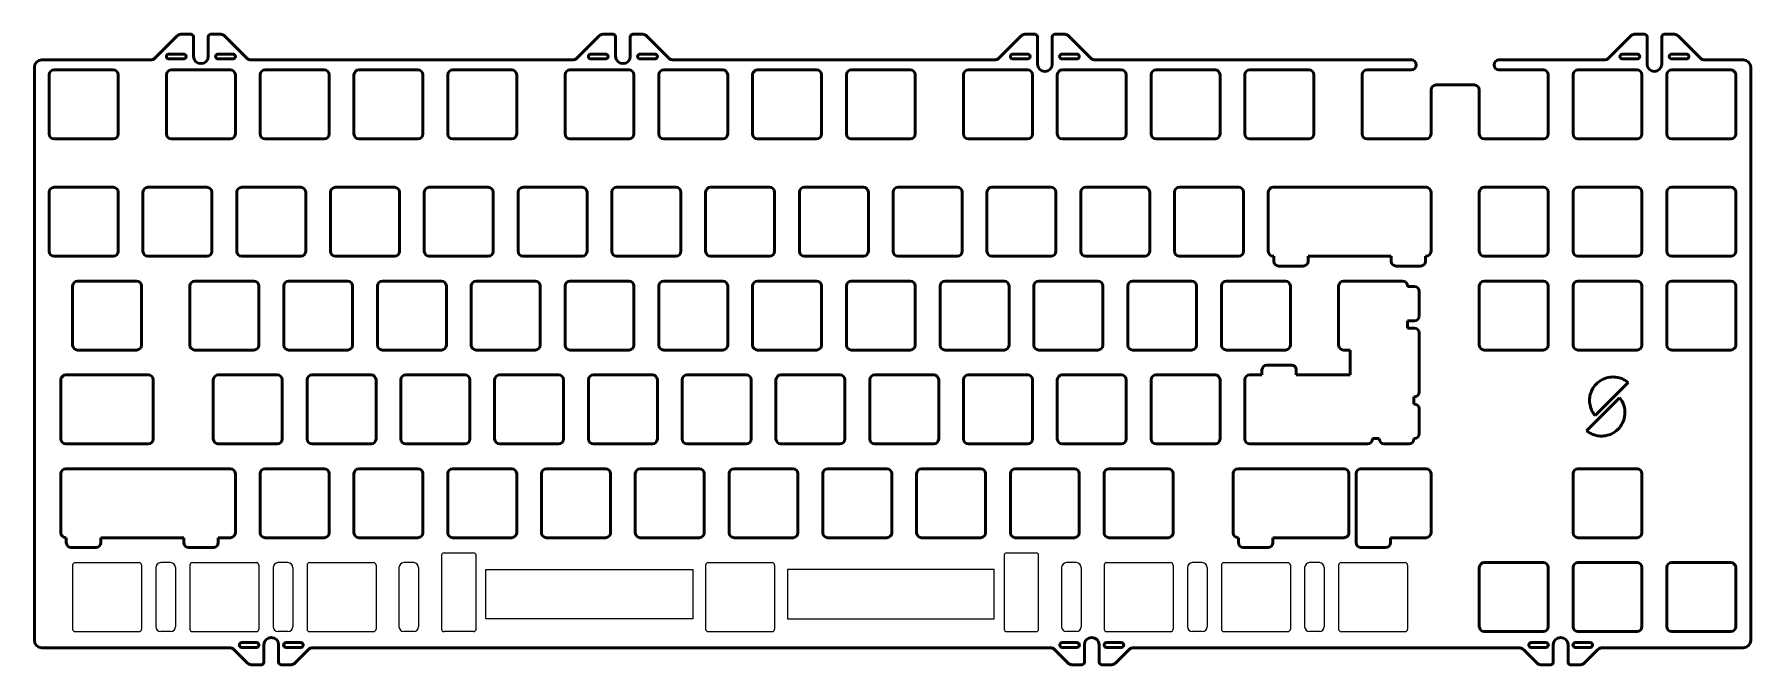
# Model space of a CAD drawing. Header units: millimetres. Extents: x 53 to 402, y 116 to 243.
import ezdxf

# ---------------------------------------------------------------- set-up
doc = ezdxf.new("R2010")
doc.units = ezdxf.units.MM
doc.header["$LTSCALE"] = 0.75
doc.layers.add('Visible', color=7, linetype='Continuous', lineweight=50)

msp = doc.modelspace()

# ---------------------------------------------------------------- linework, layer by layer
at = {"color": 7, "linetype": 'Continuous', "lineweight": 25}
for p, q in [((61.66, 136.24), (74.66, 136.24)), ((81.07, 136.24), (79.07, 136.24)), ((85.48, 136.24), (98.48, 136.24)), ((104.88, 136.24), (102.88, 136.24)), ((109.29, 136.24), (122.29, 136.24)), ((130.45, 136.24), (128.45, 136.24)), ((136.1, 137.74), (136.1, 122.74)), ((136.6, 138.24), (142.6, 138.24)), ((143.1, 122.74), (143.1, 137.74)), ((190.25, 136.24), (203.25, 136.24)), ((250.4, 137.74), (250.4, 122.74)), ((250.9, 138.24), (256.9, 138.24)), ((257.4, 122.74), (257.4, 137.74)), ((265.06, 136.24), (263.06, 136.24)), ((271.21, 136.24), (284.21, 136.24)), ((290.62, 136.24), (288.62, 136.24)), ((295.03, 136.24), (308.03, 136.24)), ((314.43, 136.24), (312.43, 136.24)), ((318.84, 136.24), (331.84, 136.24)), ((61.16, 135.74), (61.16, 122.74)), ((75.16, 135.74), (75.16, 122.74)), ((78.07, 135.24), (78.07, 123.24)), ((82.07, 135.24), (82.07, 123.24)), ((84.98, 135.74), (84.98, 122.74)), ((98.98, 135.74), (98.98, 122.74)), ((101.88, 135.24), (101.88, 123.24)), ((105.88, 135.24), (105.88, 123.24)), ((108.79, 135.74), (108.79, 122.74)), ((122.79, 135.74), (122.79, 122.74)), ((127.45, 135.24), (127.45, 123.24)), ((131.45, 135.24), (131.45, 123.24)), ((189.75, 135.74), (189.75, 122.74)), ((203.75, 135.74), (203.75, 122.74)), ((262.06, 135.24), (262.06, 123.24)), ((266.06, 135.24), (266.06, 123.24)), ((270.71, 135.74), (270.71, 122.74)), ((284.71, 135.74), (284.71, 122.74)), ((287.62, 135.24), (287.62, 123.24)), ((291.62, 135.24), (291.62, 123.24)), ((294.53, 135.74), (294.53, 122.74)), ((308.53, 135.74), (308.53, 122.74)), ((311.43, 135.24), (311.43, 123.24)), ((315.43, 135.24), (315.43, 123.24)), ((318.34, 135.74), (318.34, 122.74)), ((332.34, 135.74), (332.34, 122.74)), ((61.66, 122.24), (74.66, 122.24)), ((81.07, 122.24), (79.07, 122.24)), ((85.48, 122.24), (98.48, 122.24)), ((104.88, 122.24), (102.88, 122.24)), ((109.29, 122.24), (122.29, 122.24)), ((130.45, 122.24), (128.45, 122.24)), ((142.6, 122.24), (136.6, 122.24)), ((190.25, 122.24), (203.25, 122.24)), ((250.9, 122.24), (256.9, 122.24)), ((265.06, 122.24), (263.06, 122.24)), ((271.21, 122.24), (284.21, 122.24)), ((290.62, 122.24), (288.62, 122.24)), ((295.03, 122.24), (308.03, 122.24)), ((314.43, 122.24), (312.43, 122.24)), ((318.84, 122.24), (331.84, 122.24))]:
    msp.add_line(p, q, dxfattribs=at)
for points in [[(145.12, 134.86), (187.12, 134.86), (187.12, 124.86), (145.12, 124.86)], [(248.38, 134.86), (206.38, 134.86), (206.38, 124.86), (248.38, 124.86)]]:
    msp.add_lwpolyline(points, close=True)
for centre, radius, start, end in [((61.66, 135.74), 0.5, 90, 180), ((74.66, 135.74), 0.5, 0, 90), ((79.07, 135.24), 1, 90, 180), ((81.07, 135.24), 1, 0, 90), ((85.48, 135.74), 0.5, 90, 180), ((98.48, 135.74), 0.5, 0, 90), ((102.88, 135.24), 1, 90, 180), ((104.88, 135.24), 1, 0, 90), ((109.29, 135.74), 0.5, 90, 180), ((122.29, 135.74), 0.5, 0, 90), ((128.45, 135.24), 1, 90, 180), ((130.45, 135.24), 1, 0, 90), ((136.6, 137.74), 0.5, 90, 180), ((142.6, 137.74), 0.5, 0, 90), ((190.25, 135.74), 0.5, 90, 180), ((203.25, 135.74), 0.5, 0, 90), ((250.9, 137.74), 0.5, 90, 180), ((256.9, 137.74), 0.5, 0, 90), ((263.06, 135.24), 1, 90, 180), ((265.06, 135.24), 1, 0, 90), ((271.21, 135.74), 0.5, 90, 180), ((284.21, 135.74), 0.5, 0, 90), ((288.62, 135.24), 1, 90, 180), ((290.62, 135.24), 1, 0, 90), ((295.03, 135.74), 0.5, 90, 180), ((308.03, 135.74), 0.5, 0, 90), ((312.43, 135.24), 1, 90, 180), ((314.43, 135.24), 1, 0, 90), ((318.84, 135.74), 0.5, 90, 180), ((331.84, 135.74), 0.5, 0, 90), ((61.66, 122.74), 0.5, 180, 270), ((74.66, 122.74), 0.5, 270, 0), ((79.07, 123.24), 1, 180, 270), ((81.07, 123.24), 1, 270, 0), ((85.48, 122.74), 0.5, 180, 270), ((98.48, 122.74), 0.5, 270, 0), ((102.88, 123.24), 1, 180, 270), ((104.88, 123.24), 1, 270, 0), ((109.29, 122.74), 0.5, 180, 270), ((122.29, 122.74), 0.5, 270, 0), ((128.45, 123.24), 1, 180, 270), ((130.45, 123.24), 1, 270, 0), ((136.6, 122.74), 0.5, 180, 270), ((142.6, 122.74), 0.5, 270, 0), ((190.25, 122.74), 0.5, 180, 270), ((203.25, 122.74), 0.5, 270, 0), ((250.9, 122.74), 0.5, 180, 270), ((256.9, 122.74), 0.5, 270, 0), ((263.06, 123.24), 1, 180, 270), ((265.06, 123.24), 1, 270, 0), ((271.21, 122.74), 0.5, 180, 270), ((284.21, 122.74), 0.5, 270, 0), ((288.62, 123.24), 1, 180, 270), ((290.62, 123.24), 1, 270, 0), ((295.03, 122.74), 0.5, 180, 270), ((308.03, 122.74), 0.5, 270, 0), ((312.43, 123.24), 1, 180, 270), ((314.43, 123.24), 1, 270, 0), ((318.84, 122.74), 0.5, 180, 270), ((331.84, 122.74), 0.5, 270, 0)]:
    msp.add_arc(centre, radius, start, end, dxfattribs=at)
at = {"layer": 'Visible'}
for p, q in [((77.95, 238.74), (82.42, 243.2)), ((83.13, 243.5), (85.21, 243.5)), ((85.71, 243), (85.71, 239.05)), ((88.71, 239.05), (88.71, 243)), ((89.21, 243.5), (91.3, 243.5)), ((92.01, 243.2), (96.47, 238.74)), ((163.68, 238.74), (168.15, 243.2)), ((168.85, 243.5), (170.94, 243.5)), ((171.44, 243), (171.44, 239.05)), ((174.44, 239.05), (174.44, 243)), ((174.94, 243.5), (177.02, 243.5)), ((177.73, 243.2), (182.2, 238.74)), ((249.4, 238.74), (253.87, 243.2)), ((254.58, 243.5), (256.66, 243.5)), ((257.16, 243), (257.16, 237.47)), ((260.16, 237.47), (260.16, 243)), ((260.66, 243.5), (262.75, 243.5)), ((263.46, 243.2), (267.92, 238.74)), ((373.23, 238.74), (377.7, 243.2)), ((378.4, 243.5), (380.49, 243.5)), ((380.99, 243), (380.99, 237.47)), ((383.99, 237.47), (383.99, 243)), ((384.49, 243.5), (386.57, 243.5)), ((387.28, 243.2), (391.75, 238.74)), ((54.88, 238.3), (76.89, 238.3)), ((80.71, 239.5), (83.71, 239.5)), ((83.71, 238.5), (80.71, 238.5)), ((90.71, 239.5), (93.71, 239.5)), ((93.71, 238.5), (90.71, 238.5)), ((97.54, 238.3), (162.62, 238.3)), ((166.44, 239.5), (169.44, 239.5)), ((169.44, 238.5), (166.44, 238.5)), ((176.44, 239.5), (179.44, 239.5)), ((179.44, 238.5), (176.44, 238.5)), ((183.26, 238.3), (248.34, 238.3)), ((252.16, 239.5), (255.16, 239.5)), ((255.16, 238.5), (252.16, 238.5)), ((262.16, 239.5), (265.16, 239.5)), ((265.16, 238.5), (262.16, 238.5)), ((268.99, 238.3), (333.11, 238.3)), ((334.11, 237.3), (334.11, 237.27)), ((349.91, 237.27), (349.91, 237.3)), ((350.91, 238.3), (372.17, 238.3)), ((375.99, 239.5), (378.99, 239.5)), ((378.99, 238.5), (375.99, 238.5)), ((385.99, 239.5), (388.99, 239.5)), ((388.99, 238.5), (385.99, 238.5)), ((392.81, 238.3), (400.54, 238.3)), ((53.38, 120.48), (53.38, 236.8)), ((56.4, 223.27), (56.4, 235.27)), ((57.4, 236.27), (69.4, 236.27)), ((70.4, 235.27), (70.4, 223.27)), ((80.21, 223.27), (80.21, 235.27)), ((81.21, 236.27), (93.21, 236.27)), ((94.21, 235.27), (94.21, 223.27)), ((99.26, 223.27), (99.26, 235.27)), ((100.26, 236.27), (112.26, 236.27)), ((113.26, 235.27), (113.26, 223.27)), ((118.31, 223.27), (118.31, 235.27)), ((119.31, 236.27), (131.31, 236.27)), ((132.31, 235.27), (132.31, 223.27)), ((137.36, 223.27), (137.36, 235.27)), ((138.36, 236.27), (150.36, 236.27)), ((151.36, 235.27), (151.36, 223.27)), ((161.18, 223.27), (161.18, 235.27)), ((162.18, 236.27), (174.18, 236.27)), ((175.18, 235.27), (175.18, 223.27)), ((180.23, 223.27), (180.23, 235.27)), ((181.23, 236.27), (193.23, 236.27)), ((194.23, 235.27), (194.23, 223.27)), ((199.28, 223.27), (199.28, 235.27)), ((200.28, 236.27), (212.28, 236.27)), ((213.28, 235.27), (213.28, 223.27)), ((218.33, 223.27), (218.33, 235.27)), ((219.33, 236.27), (231.33, 236.27)), ((232.33, 235.27), (232.33, 223.27)), ((242.14, 223.27), (242.14, 235.27)), ((243.14, 236.27), (255.14, 236.27)), ((256.14, 235.27), (256.14, 223.27)), ((261.19, 223.27), (261.19, 235.27)), ((262.19, 236.27), (274.19, 236.27)), ((275.19, 235.27), (275.19, 223.27)), ((280.24, 223.27), (280.24, 235.27)), ((281.24, 236.27), (293.24, 236.27)), ((294.24, 235.27), (294.24, 223.27)), ((299.29, 223.27), (299.29, 235.27)), ((300.29, 236.27), (312.29, 236.27)), ((313.29, 235.27), (313.29, 223.27)), ((323.11, 235.27), (323.11, 223.27)), ((333.11, 236.27), (324.11, 236.27)), ((359.91, 236.27), (350.91, 236.27)), ((360.91, 223.27), (360.91, 235.27)), ((365.96, 223.27), (365.96, 235.27)), ((366.96, 236.27), (378.96, 236.27)), ((379.96, 235.27), (379.96, 223.27)), ((385.01, 223.27), (385.01, 235.27)), ((386.01, 236.27), (398.01, 236.27)), ((399.01, 235.27), (399.01, 223.27)), ((402.04, 236.8), (402.04, 120.48)), ((337.11, 223.27), (337.11, 232.22)), ((338.11, 233.22), (345.91, 233.22)), ((346.91, 232.22), (346.91, 223.27)), ((69.4, 222.27), (57.4, 222.27)), ((93.21, 222.27), (81.21, 222.27)), ((112.26, 222.27), (100.26, 222.27)), ((131.31, 222.27), (119.31, 222.27)), ((150.36, 222.27), (138.36, 222.27)), ((174.18, 222.27), (162.18, 222.27)), ((193.23, 222.27), (181.23, 222.27)), ((212.28, 222.27), (200.28, 222.27)), ((231.33, 222.27), (219.33, 222.27)), ((255.14, 222.27), (243.14, 222.27)), ((274.19, 222.27), (262.19, 222.27)), ((293.24, 222.27), (281.24, 222.27)), ((312.29, 222.27), (300.29, 222.27)), ((324.11, 222.27), (336.11, 222.27)), ((347.91, 222.27), (359.91, 222.27)), ((378.96, 222.27), (366.96, 222.27)), ((398.01, 222.27), (386.01, 222.27)), ((56.4, 199.44), (56.4, 211.44)), ((57.4, 212.44), (69.4, 212.44)), ((70.4, 211.44), (70.4, 199.44)), ((75.45, 199.44), (75.45, 211.44)), ((76.45, 212.44), (88.45, 212.44)), ((89.45, 211.44), (89.45, 199.44)), ((94.5, 199.44), (94.5, 211.44)), ((95.5, 212.44), (107.5, 212.44)), ((108.5, 211.44), (108.5, 199.44)), ((113.55, 199.44), (113.55, 211.44)), ((114.55, 212.44), (126.55, 212.44)), ((127.55, 211.44), (127.55, 199.44)), ((132.6, 199.44), (132.6, 211.44)), ((133.6, 212.44), (145.6, 212.44)), ((146.6, 211.44), (146.6, 199.44)), ((151.65, 199.44), (151.65, 211.44)), ((152.65, 212.44), (164.65, 212.44)), ((165.65, 211.44), (165.65, 199.44)), ((170.7, 199.46), (170.7, 211.46)), ((171.7, 212.46), (183.7, 212.46)), ((184.7, 211.46), (184.7, 199.46)), ((189.75, 199.46), (189.75, 211.46)), ((190.75, 212.46), (202.75, 212.46)), ((203.75, 211.46), (203.75, 199.46)), ((208.8, 199.46), (208.8, 211.46)), ((209.8, 212.46), (221.8, 212.46)), ((222.8, 211.46), (222.8, 199.46)), ((227.85, 199.46), (227.85, 211.46)), ((228.85, 212.46), (240.85, 212.46)), ((241.85, 211.46), (241.85, 199.46)), ((246.9, 199.46), (246.9, 211.46)), ((247.9, 212.46), (259.9, 212.46)), ((260.9, 211.46), (260.9, 199.46)), ((265.95, 199.46), (265.95, 211.46)), ((266.95, 212.46), (278.95, 212.46)), ((279.95, 211.46), (279.95, 199.46)), ((285, 199.46), (285, 211.46)), ((286, 212.46), (298, 212.46)), ((299, 211.46), (299, 199.46)), ((304.05, 199.46), (304.05, 211.46)), ((305.05, 212.46), (336.1, 212.46)), ((337.1, 211.46), (337.1, 199.46)), ((346.91, 199.46), (346.91, 211.46)), ((347.91, 212.46), (359.91, 212.46)), ((360.91, 211.46), (360.91, 199.46)), ((365.96, 199.46), (365.96, 211.46)), ((366.96, 212.46), (378.96, 212.46)), ((379.96, 211.46), (379.96, 199.46)), ((385.01, 199.46), (385.01, 211.46)), ((386.01, 212.46), (398.01, 212.46)), ((399.01, 211.46), (399.01, 199.46)), ((69.4, 198.44), (57.4, 198.44)), ((88.45, 198.44), (76.45, 198.44)), ((107.5, 198.44), (95.5, 198.44)), ((126.55, 198.44), (114.55, 198.44)), ((145.6, 198.44), (133.6, 198.44)), ((164.65, 198.44), (152.65, 198.44)), ((183.7, 198.46), (171.7, 198.46)), ((202.75, 198.46), (190.75, 198.46)), ((221.8, 198.46), (209.8, 198.46)), ((240.85, 198.46), (228.85, 198.46)), ((259.9, 198.46), (247.9, 198.46)), ((278.95, 198.46), (266.95, 198.46)), ((298, 198.46), (286, 198.46)), ((305.14, 198.46), (305.05, 198.46)), ((305.14, 197.46), (305.14, 198.46)), ((311.14, 196.46), (306.14, 196.46)), ((312.14, 198.46), (312.14, 197.46)), ((329.01, 198.46), (312.14, 198.46)), ((329.01, 197.46), (329.01, 198.46)), ((335.01, 196.46), (330.01, 196.46)), ((336.1, 198.46), (336.01, 198.46)), ((336.01, 198.46), (336.01, 197.46)), ((359.91, 198.46), (347.91, 198.46)), ((378.96, 198.46), (366.96, 198.46)), ((398.01, 198.46), (386.01, 198.46)), ((61.16, 180.41), (61.16, 192.41)), ((62.16, 193.41), (74.16, 193.41)), ((75.16, 192.41), (75.16, 180.41)), ((84.98, 180.41), (84.98, 192.41)), ((85.98, 193.41), (97.98, 193.41)), ((98.98, 192.41), (98.98, 180.41)), ((104.03, 180.41), (104.03, 192.41)), ((105.03, 193.41), (117.03, 193.41)), ((118.03, 192.41), (118.03, 180.41)), ((123.08, 180.41), (123.08, 192.41)), ((124.08, 193.41), (136.08, 193.41)), ((137.08, 192.41), (137.08, 180.41)), ((142.13, 180.41), (142.13, 192.41)), ((143.13, 193.41), (155.13, 193.41)), ((156.13, 192.41), (156.13, 180.41)), ((161.18, 180.41), (161.18, 192.41)), ((162.18, 193.41), (174.18, 193.41)), ((175.18, 192.41), (175.18, 180.41)), ((180.23, 180.41), (180.23, 192.41)), ((181.23, 193.41), (193.23, 193.41)), ((194.23, 192.41), (194.23, 180.41)), ((199.28, 180.41), (199.28, 192.41)), ((200.28, 193.41), (212.28, 193.41)), ((213.28, 192.41), (213.28, 180.41)), ((218.33, 180.41), (218.33, 192.41)), ((219.33, 193.41), (231.33, 193.41)), ((232.33, 192.41), (232.33, 180.41)), ((237.38, 180.41), (237.38, 192.41)), ((238.38, 193.41), (250.38, 193.41)), ((251.38, 192.41), (251.38, 180.41)), ((256.43, 180.41), (256.43, 192.41)), ((257.43, 193.41), (269.43, 193.41)), ((270.43, 192.41), (270.43, 180.41)), ((275.48, 180.41), (275.48, 192.41)), ((276.48, 193.41), (288.48, 193.41)), ((289.48, 192.41), (289.48, 180.41)), ((294.53, 180.41), (294.53, 192.41)), ((295.53, 193.41), (307.53, 193.41)), ((308.53, 192.41), (308.53, 180.41)), ((318.34, 180.41), (318.34, 192.41)), ((319.34, 193.41), (331.34, 193.41)), ((332.34, 192.41), (332.34, 192.32)), ((332.34, 192.32), (333.69, 192.32)), ((346.91, 180.41), (346.91, 192.41)), ((347.91, 193.41), (359.91, 193.41)), ((360.91, 192.41), (360.91, 180.41)), ((365.96, 180.41), (365.96, 192.41)), ((366.96, 193.41), (378.96, 193.41)), ((379.96, 192.41), (379.96, 180.41)), ((385.01, 180.41), (385.01, 192.41)), ((386.01, 193.41), (398.01, 193.41)), ((399.01, 192.41), (399.01, 180.41)), ((334.69, 191.32), (334.69, 186.32)), ((333.69, 185.32), (332.34, 185.32)), ((332.34, 185.32), (332.34, 183.88)), ((332.34, 183.88), (333.69, 183.88)), ((334.69, 182.88), (334.69, 170.88)), ((74.16, 179.41), (62.16, 179.41)), ((97.98, 179.41), (85.98, 179.41)), ((117.03, 179.41), (105.03, 179.41)), ((136.08, 179.41), (124.08, 179.41)), ((155.13, 179.41), (143.13, 179.41)), ((174.18, 179.41), (162.18, 179.41)), ((193.23, 179.41), (181.23, 179.41)), ((212.28, 179.41), (200.28, 179.41)), ((231.33, 179.41), (219.33, 179.41)), ((250.38, 179.41), (238.38, 179.41)), ((269.43, 179.41), (257.43, 179.41)), ((288.48, 179.41), (276.48, 179.41)), ((307.53, 179.41), (295.53, 179.41)), ((320.69, 179.41), (319.34, 179.41)), ((320.69, 174.36), (320.69, 179.41)), ((359.91, 179.41), (347.91, 179.41)), ((378.96, 179.41), (366.96, 179.41)), ((398.01, 179.41), (386.01, 179.41)), ((59.78, 174.36), (76.55, 174.36)), ((90.74, 174.36), (102.74, 174.36)), ((109.79, 174.36), (121.79, 174.36)), ((128.84, 174.36), (140.84, 174.36)), ((147.89, 174.36), (159.89, 174.36)), ((166.94, 174.36), (178.94, 174.36)), ((185.99, 174.36), (197.99, 174.36)), ((205.04, 174.36), (217.04, 174.36)), ((224.09, 174.36), (236.09, 174.36)), ((243.14, 174.36), (255.14, 174.36)), ((262.19, 174.36), (274.19, 174.36)), ((281.24, 174.36), (293.24, 174.36)), ((300.29, 174.36), (302.76, 174.36)), ((302.76, 174.36), (302.76, 175.36)), ((303.76, 176.36), (306.26, 176.36)), ((306.26, 176.36), (308.72, 176.36)), ((309.72, 175.36), (309.72, 174.36)), ((309.72, 174.36), (320.69, 174.36)), ((58.78, 161.36), (58.78, 173.36)), ((77.55, 173.36), (77.55, 161.36)), ((89.74, 161.36), (89.74, 173.36)), ((103.74, 173.36), (103.74, 161.36)), ((108.79, 161.36), (108.79, 173.36)), ((122.79, 173.36), (122.79, 161.36)), ((127.84, 161.36), (127.84, 173.36)), ((141.84, 173.36), (141.84, 161.36)), ((146.89, 161.36), (146.89, 173.36)), ((160.89, 173.36), (160.89, 161.36)), ((165.94, 161.36), (165.94, 173.36)), ((179.94, 173.36), (179.94, 161.36)), ((184.99, 161.36), (184.99, 173.36)), ((198.99, 173.36), (198.99, 161.36)), ((204.04, 161.36), (204.04, 173.36)), ((218.04, 173.36), (218.04, 161.36)), ((223.09, 161.36), (223.09, 173.36)), ((237.09, 173.36), (237.09, 161.36)), ((242.14, 161.36), (242.14, 173.36)), ((256.14, 173.36), (256.14, 161.36)), ((261.19, 161.36), (261.19, 173.36)), ((275.19, 173.36), (275.19, 161.36)), ((280.24, 161.36), (280.24, 173.36)), ((294.24, 173.36), (294.24, 161.36)), ((299.29, 161.36), (299.29, 173.36)), ((377.14, 172.82), (370.42, 166.11)), ((333.69, 169.88), (333.63, 169.88)), ((333.63, 169.88), (333.63, 168.45)), ((333.63, 168.45), (333.69, 168.45)), ((334.69, 167.45), (334.69, 162.45)), ((368.7, 163.03), (375.42, 169.73)), ((326.6, 161.45), (325.2, 161.45)), ((325.2, 161.45), (325.2, 161.36)), ((326.6, 161.36), (326.6, 161.45)), ((333.69, 161.45), (333.63, 161.45)), ((333.63, 161.45), (333.63, 161.36)), ((76.55, 160.36), (59.78, 160.36)), ((102.74, 160.36), (90.74, 160.36)), ((121.79, 160.36), (109.79, 160.36)), ((140.84, 160.36), (128.84, 160.36)), ((159.89, 160.36), (147.89, 160.36)), ((178.94, 160.36), (166.94, 160.36)), ((197.99, 160.36), (185.99, 160.36)), ((217.04, 160.36), (205.04, 160.36)), ((236.09, 160.36), (224.09, 160.36)), ((255.14, 160.36), (243.14, 160.36)), ((274.19, 160.36), (262.19, 160.36)), ((293.24, 160.36), (281.24, 160.36)), ((324.2, 160.36), (300.29, 160.36)), ((332.63, 160.36), (327.55, 160.36)), ((58.78, 142.31), (58.78, 154.31)), ((59.78, 155.31), (93.21, 155.31)), ((94.21, 154.31), (94.21, 142.31)), ((99.26, 142.31), (99.26, 154.31)), ((100.26, 155.31), (112.26, 155.31)), ((113.26, 154.31), (113.26, 142.31)), ((118.31, 142.31), (118.31, 154.31)), ((119.31, 155.31), (131.31, 155.31)), ((132.31, 154.31), (132.31, 142.31)), ((137.36, 142.31), (137.36, 154.31)), ((138.36, 155.31), (150.36, 155.31)), ((151.36, 154.31), (151.36, 142.31)), ((156.41, 142.31), (156.41, 154.31)), ((157.41, 155.31), (169.41, 155.31)), ((170.41, 154.31), (170.41, 142.31)), ((175.46, 142.31), (175.46, 154.31)), ((176.46, 155.31), (188.46, 155.31)), ((189.46, 154.31), (189.46, 142.31)), ((194.51, 142.31), (194.51, 154.31)), ((195.51, 155.31), (207.51, 155.31)), ((208.51, 154.31), (208.51, 142.31)), ((213.56, 142.31), (213.56, 154.31)), ((214.56, 155.31), (226.56, 155.31)), ((227.56, 154.31), (227.56, 142.31)), ((232.61, 142.31), (232.61, 154.31)), ((233.61, 155.31), (245.61, 155.31)), ((246.61, 154.31), (246.61, 142.31)), ((251.66, 142.31), (251.66, 154.31)), ((252.66, 155.31), (264.66, 155.31)), ((265.66, 154.31), (265.66, 142.31)), ((270.71, 142.31), (270.71, 154.31)), ((271.71, 155.31), (283.71, 155.31)), ((284.71, 154.31), (284.71, 142.31)), ((296.91, 142.31), (296.91, 154.31)), ((297.91, 155.31), (319.43, 155.31)), ((320.43, 154.31), (320.43, 142.31)), ((321.87, 141.31), (321.87, 154.31)), ((322.87, 155.31), (324.1, 155.31)), ((324.1, 155.31), (336.1, 155.31)), ((337.1, 154.31), (337.1, 142.31)), ((365.96, 142.31), (365.96, 154.31)), ((366.96, 155.31), (378.96, 155.31)), ((379.96, 154.31), (379.96, 142.31)), ((59.87, 141.31), (59.78, 141.31)), ((59.87, 140.31), (59.87, 141.31)), ((66.87, 141.31), (66.87, 140.31)), ((83.75, 141.31), (66.87, 141.31)), ((83.75, 140.31), (83.75, 141.31)), ((93.21, 141.31), (90.75, 141.31)), ((90.75, 141.31), (90.75, 140.31)), ((112.26, 141.31), (100.26, 141.31)), ((131.31, 141.31), (119.31, 141.31)), ((150.36, 141.31), (138.36, 141.31)), ((169.41, 141.31), (157.41, 141.31)), ((188.46, 141.31), (176.46, 141.31)), ((207.51, 141.31), (195.51, 141.31)), ((226.56, 141.31), (214.56, 141.31)), ((245.61, 141.31), (233.61, 141.31)), ((264.66, 141.31), (252.66, 141.31)), ((283.71, 141.31), (271.71, 141.31)), ((297.99, 141.31), (297.91, 141.31)), ((297.99, 140.31), (297.99, 141.31)), ((319.43, 141.31), (304.99, 141.31)), ((304.99, 141.31), (304.99, 140.31)), ((321.87, 140.31), (321.87, 141.31)), ((336.1, 141.31), (328.87, 141.31)), ((328.87, 141.31), (328.87, 140.31)), ((378.96, 141.31), (366.96, 141.31)), ((65.87, 139.31), (60.87, 139.31)), ((89.75, 139.31), (84.75, 139.31)), ((303.99, 139.31), (298.99, 139.31)), ((327.87, 139.31), (322.87, 139.31)), ((347.91, 136.26), (359.91, 136.26)), ((366.96, 136.26), (378.96, 136.26)), ((386.01, 136.26), (398.01, 136.26)), ((346.91, 123.26), (346.91, 135.26)), ((360.91, 135.26), (360.91, 123.26)), ((365.96, 123.26), (365.96, 135.26)), ((379.96, 135.26), (379.96, 123.26)), ((385.01, 123.26), (385.01, 135.26)), ((399.01, 135.26), (399.01, 123.26)), ((359.91, 122.26), (347.91, 122.26)), ((378.96, 122.26), (366.96, 122.26)), ((398.01, 122.26), (386.01, 122.26)), ((92.93, 118.98), (54.88, 118.98)), ((95.5, 120.03), (98.5, 120.03)), ((98.5, 119.03), (95.5, 119.03)), ((100, 119.56), (100, 116.03)), ((103, 116.03), (103, 119.56)), ((104.5, 120.03), (107.5, 120.03)), ((107.5, 119.03), (104.5, 119.03)), ((259.62, 118.98), (110.07, 118.98)), ((262.19, 120.03), (265.19, 120.03)), ((265.19, 119.03), (262.19, 119.03)), ((266.69, 119.56), (266.69, 116.03)), ((269.69, 116.03), (269.69, 119.56)), ((271.19, 120.03), (274.19, 120.03)), ((274.19, 119.03), (271.19, 119.03)), ((354.87, 118.98), (276.76, 118.98)), ((357.44, 120.03), (360.44, 120.03)), ((360.44, 119.03), (357.44, 119.03)), ((361.94, 119.56), (361.94, 116.03)), ((364.94, 116.03), (364.94, 119.56)), ((366.44, 120.03), (369.44, 120.03)), ((369.44, 119.03), (366.44, 119.03)), ((400.54, 118.98), (372.01, 118.98)), ((96.71, 115.83), (93.99, 118.54)), ((99.5, 115.53), (97.42, 115.53)), ((105.59, 115.53), (103.5, 115.53)), ((109.01, 118.54), (106.29, 115.83)), ((263.4, 115.83), (260.68, 118.54)), ((266.19, 115.53), (264.1, 115.53)), ((272.27, 115.53), (270.19, 115.53)), ((275.7, 118.54), (272.98, 115.83)), ((358.65, 115.83), (355.93, 118.54)), ((361.44, 115.53), (359.35, 115.53)), ((367.52, 115.53), (365.44, 115.53)), ((370.95, 118.54), (368.23, 115.83))]:
    msp.add_line(p, q, dxfattribs=at)
at = {"layer": 'Visible', "extrusion": (0, 0, -1)}
for centre, radius, start, end in [((-83.13, 242.5), 1, 45, 90), ((-85.21, 243), 0.5, 90, 180), ((-89.21, 243), 0.5, 0, 90), ((-91.3, 242.5), 1, 90, 135), ((-168.85, 242.5), 1, 45, 90), ((-170.94, 243), 0.5, 90, 180), ((-174.94, 243), 0.5, 0, 90), ((-177.02, 242.5), 1, 90, 135), ((-254.58, 242.5), 1, 45, 90), ((-256.66, 243), 0.5, 90, 180), ((-260.66, 243), 0.5, 0, 90), ((-262.75, 242.5), 1, 90, 135), ((-378.4, 242.5), 1, 45, 90), ((-380.49, 243), 0.5, 90, 180), ((-384.49, 243), 0.5, 0, 90), ((-386.57, 242.5), 1, 90, 135), ((-54.88, 236.8), 1.5, 0, 90), ((-80.71, 239), 0.5, 270, 90), ((-83.71, 239), 0.5, 90, 270), ((-90.71, 239), 0.5, 270, 90), ((-93.71, 239), 0.5, 90, 270), ((-166.44, 239), 0.5, 270, 90), ((-169.44, 239), 0.5, 90, 270), ((-176.44, 239), 0.5, 270, 90), ((-179.44, 239), 0.5, 90, 270), ((-252.16, 239), 0.5, 270, 90), ((-255.16, 239), 0.5, 90, 270), ((-262.16, 239), 0.5, 270, 90), ((-265.16, 239), 0.5, 90, 270), ((-333.11, 237.3), 1, 90, 180), ((-333.11, 237.27), 1, 180, 270), ((-350.91, 237.3), 1, 0, 90), ((-350.91, 237.27), 1, 270, 0), ((-375.99, 239), 0.5, 270, 90), ((-378.99, 239), 0.5, 90, 270), ((-385.99, 239), 0.5, 270, 90), ((-388.99, 239), 0.5, 90, 270), ((-400.54, 236.8), 1.5, 90, 180), ((-57.4, 235.27), 1, 0, 90), ((-69.4, 235.27), 1, 90, 180), ((-81.21, 235.27), 1, 0, 90), ((-93.21, 235.27), 1, 90, 180), ((-100.26, 235.27), 1, 0, 90), ((-112.26, 235.27), 1, 90, 180), ((-119.31, 235.27), 1, 0, 90), ((-131.31, 235.27), 1, 90, 180), ((-138.36, 235.27), 1, 0, 90), ((-150.36, 235.27), 1, 90, 180), ((-162.18, 235.27), 1, 0, 90), ((-174.18, 235.27), 1, 90, 180), ((-181.23, 235.27), 1, 0, 90), ((-193.23, 235.27), 1, 90, 180), ((-200.28, 235.27), 1, 0, 90), ((-212.28, 235.27), 1, 90, 180), ((-219.33, 235.27), 1, 0, 90), ((-231.33, 235.27), 1, 90, 180), ((-243.14, 235.27), 1, 0, 90), ((-255.14, 235.27), 1, 90, 180), ((-262.19, 235.27), 1, 0, 90), ((-274.19, 235.27), 1, 90, 180), ((-281.24, 235.27), 1, 0, 90), ((-293.24, 235.27), 1, 90, 180), ((-300.29, 235.27), 1, 0, 90), ((-312.29, 235.27), 1, 90, 180), ((-366.96, 235.27), 1, 0, 90), ((-378.96, 235.27), 1, 90, 180), ((-386.01, 235.27), 1, 0, 90), ((-398.01, 235.27), 1, 90, 180), ((-338.11, 232.22), 1, 0, 90), ((-345.91, 232.22), 1, 90, 180), ((-57.4, 223.27), 1, 270, 0), ((-69.4, 223.27), 1, 180, 270), ((-81.21, 223.27), 1, 270, 360), ((-93.21, 223.27), 1, 180, 270), ((-100.26, 223.27), 1, 270, 360), ((-112.26, 223.27), 1, 180, 270), ((-119.31, 223.27), 1, 270, 360), ((-131.31, 223.27), 1, 180, 270), ((-138.36, 223.27), 1, 270, 360), ((-150.36, 223.27), 1, 180, 270), ((-162.18, 223.27), 1, 270, 360), ((-174.18, 223.27), 1, 180, 270), ((-181.23, 223.27), 1, 270, 360), ((-193.23, 223.27), 1, 180, 270), ((-200.28, 223.27), 1, 270, 360), ((-212.28, 223.27), 1, 180, 270), ((-219.33, 223.27), 1, 270, 360), ((-231.33, 223.27), 1, 180, 270), ((-243.14, 223.27), 1, 270, 0), ((-255.14, 223.27), 1, 180, 270), ((-262.19, 223.27), 1, 270, 360), ((-274.19, 223.27), 1, 180, 270), ((-281.24, 223.27), 1, 270, 360), ((-293.24, 223.27), 1, 180, 270), ((-300.29, 223.27), 1, 270, 360), ((-312.29, 223.27), 1, 180, 270), ((-366.96, 223.27), 1, 270, 0), ((-378.96, 223.27), 1, 180, 270), ((-386.01, 223.27), 1, 270, 0), ((-398.01, 223.27), 1, 180, 270), ((-57.4, 211.44), 1, 0, 90), ((-69.4, 211.44), 1, 90, 180), ((-76.45, 211.44), 1, 0, 90), ((-88.45, 211.44), 1, 90, 180), ((-95.5, 211.44), 1, 0, 90), ((-107.5, 211.44), 1, 90, 180), ((-114.55, 211.44), 1, 0, 90), ((-126.55, 211.44), 1, 90, 180), ((-133.6, 211.44), 1, 0, 90), ((-145.6, 211.44), 1, 90, 180), ((-152.65, 211.44), 1, 0, 90), ((-164.65, 211.44), 1, 90, 180), ((-171.7, 211.46), 1, 0, 90), ((-183.7, 211.46), 1, 90, 180), ((-190.75, 211.46), 1, 0, 90), ((-202.75, 211.46), 1, 90, 180), ((-209.8, 211.46), 1, 0, 90), ((-221.8, 211.46), 1, 90, 180), ((-228.85, 211.46), 1, 0, 90), ((-240.85, 211.46), 1, 90, 180), ((-247.9, 211.46), 1, 0, 90), ((-259.9, 211.46), 1, 90, 180), ((-266.95, 211.46), 1, 0, 90), ((-278.95, 211.46), 1, 90, 180), ((-286, 211.46), 1, 0, 90), ((-298, 211.46), 1, 90, 180), ((-305.05, 211.46), 1, 0, 90), ((-336.1, 211.46), 1, 90, 180), ((-347.91, 211.46), 1, 0, 90), ((-359.91, 211.46), 1, 90, 180), ((-366.96, 211.46), 1, 0, 90), ((-378.96, 211.46), 1, 90, 180), ((-386.01, 211.46), 1, 0, 90), ((-398.01, 211.46), 1, 90, 180), ((-57.4, 199.44), 1, 270, 0), ((-69.4, 199.44), 1, 180, 270), ((-76.45, 199.44), 1, 270, 360), ((-88.45, 199.44), 1, 180, 270), ((-95.5, 199.44), 1, 270, 0), ((-107.5, 199.44), 1, 180, 270), ((-114.55, 199.44), 1, 270, 0), ((-126.55, 199.44), 1, 180, 270), ((-133.6, 199.44), 1, 270, 0), ((-145.6, 199.44), 1, 180, 270), ((-152.65, 199.44), 1, 270, 0), ((-164.65, 199.44), 1, 180, 270), ((-171.7, 199.46), 1, 270, 360), ((-183.7, 199.46), 1, 180, 270), ((-190.75, 199.46), 1, 270, 360), ((-202.75, 199.46), 1, 180, 270), ((-209.8, 199.46), 1, 270, 360), ((-221.8, 199.46), 1, 180, 270), ((-228.85, 199.46), 1, 270, 360), ((-240.85, 199.46), 1, 180, 270), ((-247.9, 199.46), 1, 270, 360), ((-259.9, 199.46), 1, 180, 270), ((-266.95, 199.46), 1, 270, 360), ((-278.95, 199.46), 1, 180, 270), ((-286, 199.46), 1, 270, 360), ((-298, 199.46), 1, 180, 270), ((-305.05, 199.46), 1, 270, 360), ((-336.1, 199.46), 1, 180, 270), ((-347.91, 199.46), 1, 270, 0), ((-359.91, 199.46), 1, 180, 270), ((-366.96, 199.46), 1, 270, 0), ((-378.96, 199.46), 1, 180, 270), ((-386.01, 199.46), 1, 270, 0), ((-398.01, 199.46), 1, 180, 270), ((-306.14, 197.46), 1, 270, 360), ((-311.14, 197.46), 1, 180, 270), ((-330.01, 197.46), 1, 270, 360), ((-335.01, 197.46), 1, 180, 270), ((-62.16, 192.41), 1, 0, 90), ((-74.16, 192.41), 1, 90, 180), ((-85.98, 192.41), 1, 0, 90), ((-97.98, 192.41), 1, 90, 180), ((-105.03, 192.41), 1, 0, 90), ((-117.03, 192.41), 1, 90, 180), ((-124.08, 192.41), 1, 0, 90), ((-136.08, 192.41), 1, 90, 180), ((-143.13, 192.41), 1, 0, 90), ((-155.13, 192.41), 1, 90, 180), ((-162.18, 192.41), 1, 0, 90), ((-174.18, 192.41), 1, 90, 180), ((-181.23, 192.41), 1, 0, 90), ((-193.23, 192.41), 1, 90, 180), ((-200.28, 192.41), 1, 0, 90), ((-212.28, 192.41), 1, 90, 180), ((-219.33, 192.41), 1, 0, 90), ((-231.33, 192.41), 1, 90, 180), ((-238.38, 192.41), 1, 0, 90), ((-250.38, 192.41), 1, 90, 180), ((-257.43, 192.41), 1, 0, 90), ((-269.43, 192.41), 1, 90, 180), ((-276.48, 192.41), 1, 0, 90), ((-288.48, 192.41), 1, 90, 180), ((-295.53, 192.41), 1, 0, 90), ((-307.53, 192.41), 1, 90, 180), ((-319.34, 192.41), 1, 0, 90), ((-331.34, 192.41), 1, 90, 180), ((-333.69, 191.32), 1, 90, 180), ((-347.91, 192.41), 1, 0, 90), ((-359.91, 192.41), 1, 90, 180), ((-366.96, 192.41), 1, 0, 90), ((-378.96, 192.41), 1, 90, 180), ((-386.01, 192.41), 1, 0, 90), ((-398.01, 192.41), 1, 90, 180), ((-333.69, 186.32), 1, 180.2832, 270), ((-333.69, 182.88), 1, 90, 180), ((-62.16, 180.41), 1, 270, 0), ((-74.16, 180.41), 1, 180, 270), ((-85.98, 180.41), 1, 270, 360), ((-97.98, 180.41), 1, 180, 270), ((-105.03, 180.41), 1, 270, 0), ((-117.03, 180.41), 1, 180, 270), ((-124.08, 180.41), 1, 270, 0), ((-136.08, 180.41), 1, 180, 270), ((-143.13, 180.41), 1, 270, 0), ((-155.13, 180.41), 1, 180, 270), ((-162.18, 180.41), 1, 270, 360), ((-174.18, 180.41), 1, 180, 270), ((-181.23, 180.41), 1, 270, 0), ((-193.23, 180.41), 1, 180, 270), ((-200.28, 180.41), 1, 270, 0), ((-212.28, 180.41), 1, 180, 270), ((-219.33, 180.41), 1, 270, 0), ((-231.33, 180.41), 1, 180, 270), ((-238.38, 180.41), 1, 270, 0), ((-250.38, 180.41), 1, 180, 270), ((-257.43, 180.41), 1, 270, 0), ((-269.43, 180.41), 1, 180, 270), ((-276.48, 180.41), 1, 270, 360), ((-288.48, 180.41), 1, 180, 270), ((-295.53, 180.41), 1, 270, 360), ((-307.53, 180.41), 1, 180, 270), ((-319.34, 180.41), 1, 270, 360), ((-347.91, 180.41), 1, 270, 0), ((-359.91, 180.41), 1, 180, 270), ((-366.96, 180.41), 1, 270, 0), ((-378.96, 180.41), 1, 180, 270), ((-386.01, 180.41), 1, 270, 0), ((-398.01, 180.41), 1, 180, 270), ((-59.78, 173.36), 1, 0, 90), ((-76.55, 173.36), 1, 90, 180), ((-90.74, 173.36), 1, 0, 90), ((-102.74, 173.36), 1, 90, 180), ((-109.79, 173.36), 1, 0, 90), ((-121.79, 173.36), 1, 90, 180), ((-128.84, 173.36), 1, 0, 90), ((-140.84, 173.36), 1, 90, 180), ((-147.89, 173.36), 1, 0, 90), ((-159.89, 173.36), 1, 90, 180), ((-166.94, 173.36), 1, 0, 90), ((-178.94, 173.36), 1, 90, 180), ((-185.99, 173.36), 1, 0, 90), ((-197.99, 173.36), 1, 90, 180), ((-205.04, 173.36), 1, 0, 90), ((-217.04, 173.36), 1, 90, 180), ((-224.09, 173.36), 1, 0, 90), ((-236.09, 173.36), 1, 90, 180), ((-243.14, 173.36), 1, 0, 90), ((-255.14, 173.36), 1, 90, 180), ((-262.19, 173.36), 1, 0, 90), ((-274.19, 173.36), 1, 90, 180), ((-281.24, 173.36), 1, 0, 90), ((-293.24, 173.36), 1, 90, 180), ((-300.29, 173.36), 1, 0, 90), ((-303.76, 175.36), 1, 0, 90), ((-308.72, 175.36), 1, 89.9991, 180), ((-333.69, 170.88), 1, 180, 270), ((-333.69, 167.45), 1, 90, 179.7169), ((-59.78, 161.36), 1, 270, 360), ((-76.55, 161.36), 1, 180, 270), ((-90.74, 161.36), 1, 270, 360), ((-102.74, 161.36), 1, 180, 270), ((-109.79, 161.36), 1, 270, 360), ((-121.79, 161.36), 1, 180, 270), ((-128.84, 161.36), 1, 270, 360), ((-140.84, 161.36), 1, 180, 270), ((-147.89, 161.36), 1, 270, 360), ((-159.89, 161.36), 1, 180, 270), ((-166.94, 161.36), 1, 270, 360), ((-178.94, 161.36), 1, 180, 270), ((-185.99, 161.36), 1, 270, 360), ((-197.99, 161.36), 1, 180, 270), ((-205.04, 161.36), 1, 270, 360), ((-217.04, 161.36), 1, 180, 270), ((-224.09, 161.36), 1, 270, 360), ((-236.09, 161.36), 1, 180, 270), ((-243.14, 161.36), 1, 270, 360), ((-255.14, 161.36), 1, 180, 270), ((-262.19, 161.36), 1, 270, 360), ((-274.19, 161.36), 1, 180, 270), ((-281.24, 161.36), 1, 270, 360), ((-293.24, 161.36), 1, 180, 270), ((-300.29, 161.36), 1, 270, 360), ((-324.2, 161.36), 1, 180, 270), ((-327.6, 161.36), 1, 272.4963, 360), ((-332.63, 161.36), 1, 180, 270), ((-333.69, 162.45), 1, 180, 270), ((-59.78, 154.31), 1, 0, 90), ((-93.21, 154.31), 1, 90, 180), ((-100.26, 154.31), 1, 0, 90), ((-112.26, 154.31), 1, 90, 180), ((-119.31, 154.31), 1, 0, 90), ((-131.31, 154.31), 1, 90, 180), ((-138.36, 154.31), 1, 0, 90), ((-150.36, 154.31), 1, 90, 180), ((-157.41, 154.31), 1, 0, 90), ((-169.41, 154.31), 1, 90, 180), ((-176.46, 154.31), 1, 0, 90), ((-188.46, 154.31), 1, 90, 180), ((-195.51, 154.31), 1, 0, 90), ((-207.51, 154.31), 1, 90, 180), ((-214.56, 154.31), 1, 0, 90), ((-226.56, 154.31), 1, 90, 180), ((-233.61, 154.31), 1, 0, 90), ((-245.61, 154.31), 1, 90, 180), ((-252.66, 154.31), 1, 0, 90), ((-264.66, 154.31), 1, 90, 180), ((-271.71, 154.31), 1, 0, 90), ((-283.71, 154.31), 1, 90, 180), ((-297.91, 154.31), 1, 0, 90), ((-319.43, 154.31), 1, 90, 180), ((-322.87, 154.31), 1, 360, 89.7168), ((-336.1, 154.31), 1, 90, 180), ((-366.96, 154.31), 1, 0, 90), ((-378.96, 154.31), 1, 90, 180), ((-59.78, 142.31), 1, 270, 360), ((-60.87, 140.31), 1, 270, 360), ((-65.87, 140.31), 1, 180, 270), ((-84.75, 140.31), 1, 270, 360), ((-89.75, 140.31), 1, 180, 270), ((-93.21, 142.31), 1, 180, 270), ((-100.26, 142.31), 1, 270, 360), ((-112.26, 142.31), 1, 180, 270), ((-119.31, 142.31), 1, 270, 360), ((-131.31, 142.31), 1, 180, 270), ((-138.36, 142.31), 1, 270, 360), ((-150.36, 142.31), 1, 180, 270), ((-157.41, 142.31), 1, 270, 360), ((-169.41, 142.31), 1, 180, 270), ((-176.46, 142.31), 1, 270, 360), ((-188.46, 142.31), 1, 180, 270), ((-195.51, 142.31), 1, 270, 360), ((-207.51, 142.31), 1, 180, 270), ((-214.56, 142.31), 1, 270, 360), ((-226.56, 142.31), 1, 180, 270), ((-233.61, 142.31), 1, 270, 360), ((-245.61, 142.31), 1, 180, 270), ((-252.66, 142.31), 1, 270, 360), ((-264.66, 142.31), 1, 180, 270), ((-271.71, 142.31), 1, 270, 360), ((-283.71, 142.31), 1, 180, 270), ((-297.91, 142.31), 1, 270, 360), ((-298.99, 140.31), 1, 270, 360), ((-303.99, 140.31), 1, 180, 270), ((-319.43, 142.31), 1, 180, 270.0001), ((-322.87, 140.31), 1, 270, 360), ((-327.87, 140.31), 1, 180, 270), ((-336.1, 142.31), 1, 180, 270), ((-366.96, 142.31), 1, 270, 0), ((-378.96, 142.31), 1, 180, 270), ((-347.91, 135.26), 1, 0, 90), ((-359.91, 135.26), 1, 90, 180), ((-366.96, 135.26), 1, 0, 90), ((-378.96, 135.26), 1, 90, 180), ((-386.01, 135.26), 1, 0, 90), ((-398.01, 135.26), 1, 90, 180), ((-347.91, 123.26), 1, 270, 0), ((-359.91, 123.26), 1, 180, 270), ((-366.96, 123.26), 1, 270, 0), ((-378.96, 123.26), 1, 180, 270), ((-386.01, 123.26), 1, 270, 0), ((-398.01, 123.26), 1, 180, 270), ((-54.88, 120.48), 1.5, 270, 0), ((-95.5, 119.53), 0.5, 270, 90), ((-98.5, 119.53), 0.5, 90, 270), ((-104.5, 119.53), 0.5, 270, 90), ((-107.5, 119.53), 0.5, 90, 270), ((-262.19, 119.53), 0.5, 270, 90), ((-265.19, 119.53), 0.5, 90, 270), ((-271.19, 119.53), 0.5, 270, 90), ((-274.19, 119.53), 0.5, 90, 270), ((-357.44, 119.53), 0.5, 270, 90), ((-360.44, 119.53), 0.5, 90, 270), ((-366.44, 119.53), 0.5, 270, 90), ((-369.44, 119.53), 0.5, 90, 270), ((-400.54, 120.48), 1.5, 180, 270), ((-97.42, 116.53), 1, 270, 315), ((-99.5, 116.03), 0.5, 180, 270), ((-103.5, 116.03), 0.5, 270, 0), ((-105.59, 116.53), 1, 225, 270), ((-264.1, 116.53), 1, 270, 315), ((-266.19, 116.03), 0.5, 180, 270), ((-270.19, 116.03), 0.5, 270, 0), ((-272.27, 116.53), 1, 225, 270), ((-359.35, 116.53), 1, 270, 315), ((-361.44, 116.03), 0.5, 180, 270), ((-365.44, 116.03), 0.5, 270, 0), ((-367.52, 116.53), 1, 225, 270)]:
    msp.add_arc(centre, radius, start, end, dxfattribs=at)
at = {"layer": 'Visible'}
for centre, radius, start, end in [((76.89, 239.8), 1.5, 270, 315), ((87.21, 239.05), 1.5, 180, 0), ((97.54, 239.8), 1.5, 225, 270), ((162.62, 239.8), 1.5, 270, 315), ((172.94, 239.05), 1.5, 180, 0), ((183.26, 239.8), 1.5, 225, 270), ((248.34, 239.8), 1.5, 270, 315), ((258.66, 237.47), 1.5, 180, 0), ((268.99, 239.8), 1.5, 225, 270), ((372.17, 239.8), 1.5, 270, 315), ((382.49, 237.47), 1.5, 180, 0), ((392.81, 239.8), 1.5, 225, 270), ((324.11, 235.27), 1, 90, 180), ((359.91, 235.27), 1, 360, 90), ((324.11, 223.27), 1, 180, 270), ((336.11, 223.27), 1, 270, 0), ((347.91, 223.27), 1, 180, 270), ((359.91, 223.27), 1, 270, 0), ((374.06, 168.71), 5.23, 83.2895, 96.6207), ((374.06, 169.16), 4.78, 49.9138, 82.6417), ((374.36, 169.4), 5.14, 214.2955, 219.8777), ((371.76, 166.7), 4.74, 313.1022, 355.586), ((371.72, 166.68), 4.74, 230.4496, 265.6759), ((371.74, 166.7), 4.75, 274.5897, 313.286), ((92.93, 117.48), 1.5, 45, 90), ((101.5, 119.56), 1.5, 360, 180), ((110.07, 117.48), 1.5, 90, 135), ((259.62, 117.48), 1.5, 45, 90), ((268.19, 119.56), 1.5, 360, 180), ((276.76, 117.48), 1.5, 90, 135), ((354.87, 117.48), 1.5, 45, 90), ((363.44, 119.56), 1.5, 360, 180), ((372.01, 117.48), 1.5, 90, 135)]:
    msp.add_arc(centre, radius, start, end, dxfattribs=at)
at = {"layer": 'Visible', "extrusion": (0, 0, -1)}
msp.add_ellipse((375.47, 169.6), major_axis=(-0.299, 0.388), ratio=0.086183, start_param=1.284111, end_param=2.228242, dxfattribs=at)
at = {"layer": 'Visible'}
for points in [[(369.44, 170.34), (369.92, 172.24), (371.52, 173.66), (373.46, 173.91)], [(369.31, 168.8), (369.3, 168.95), (369.3, 169.4), (369.31, 169.55)], [(369.31, 169.55), (369.34, 169.83), (369.38, 170.08), (369.44, 170.34)], [(370.12, 166.51), (369.65, 167.2), (369.38, 167.96), (369.31, 168.8)], [(375.68, 169.38), (376.15, 168.68), (376.41, 167.93), (376.49, 167.09)], [(376.49, 167.09), (376.5, 166.94), (376.5, 166.48), (376.49, 166.33)], [(372.12, 161.96), (371.98, 161.95), (371.51, 161.94), (371.36, 161.96)]]:
    msp.add_open_spline(points, degree=3, dxfattribs=at)

doc.saveas('drawing.dxf')
